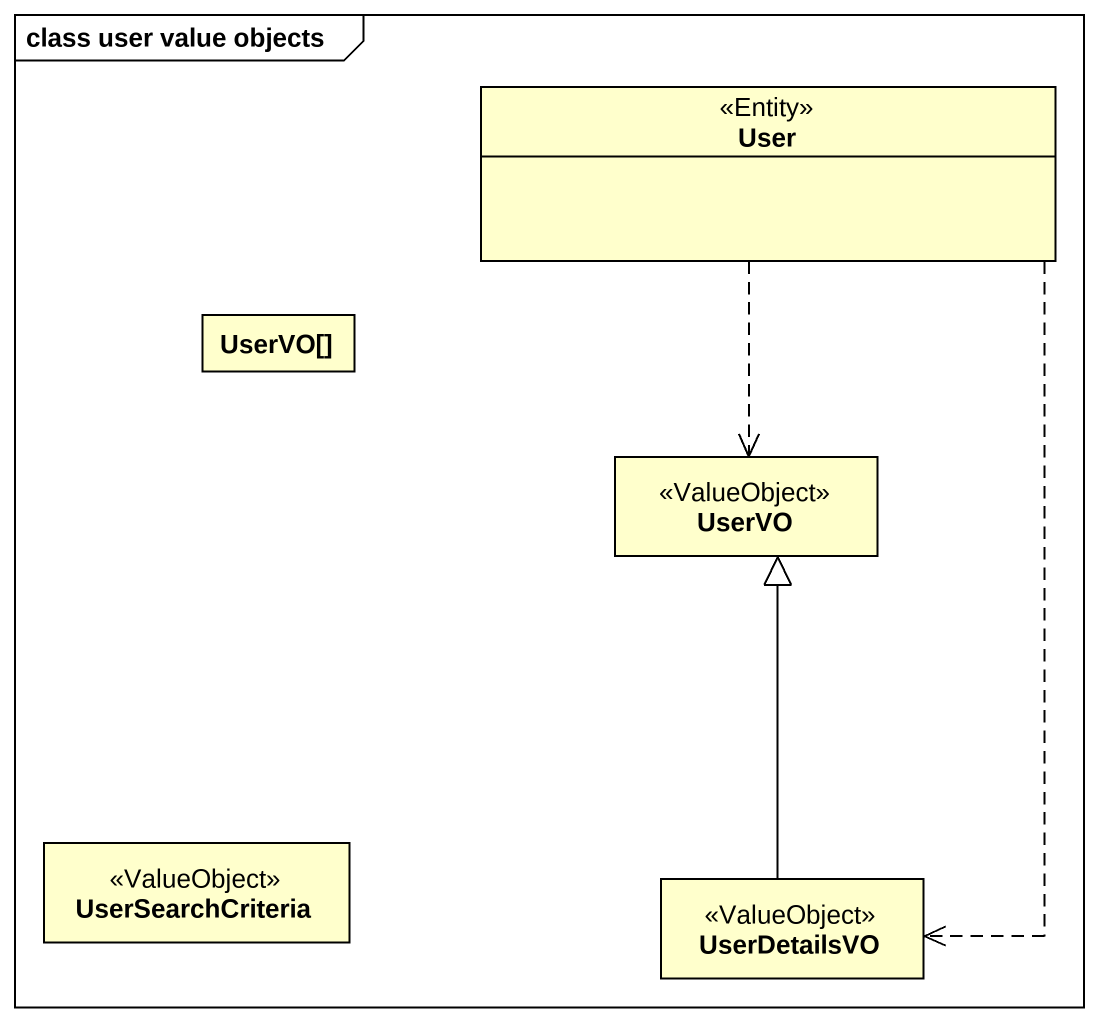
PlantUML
@startuml
mainframe class user value objects
hide circle
hide empty members
class User <<Entity>>
class "UserVO[]" as UserVO
class "UserVO" as UserVO_2 <<ValueObject>>
class UserSearchCriteria <<ValueObject>>
class UserDetailsVO <<ValueObject>>
User ..> UserVO_2
User ..> UserDetailsVO
UserDetailsVO -up-|> UserVO_2
@enduml
